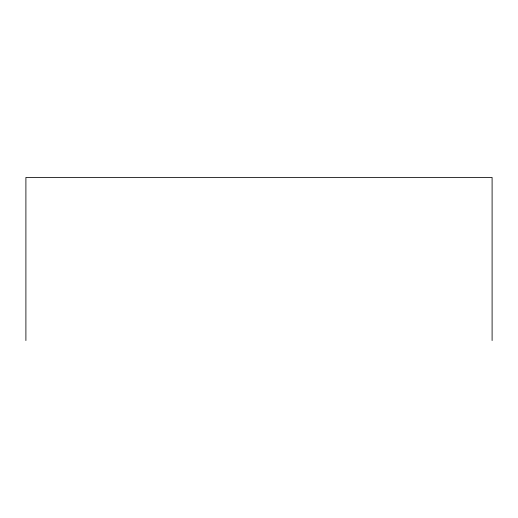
<?xml version="1.0" encoding="UTF-8"?>
<svg xmlns="http://www.w3.org/2000/svg" width="518" height="518" viewBox="0 0 518 518"><rect width="100%" height="100%" fill="white"/><g stroke="black" fill="none" stroke-linecap="round" stroke-linejoin="round"><path stroke-width="0.78" d="M492.1 340.546L492.1 177.454L25.9 177.454L25.9 340.546"/></g></svg>
